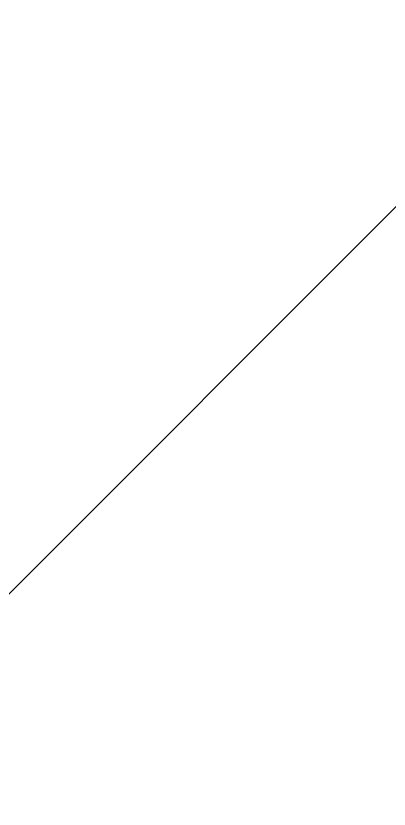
# Model space of a CAD drawing. Header units: millimetres. Extents: x 91786 to 132940, y -1987 to 10096.
# Drawn here: x 119182.54 to 119204.24, y 499.46 to 545.54 of the extents above; entities that cross this region are included whole.
import ezdxf

# ---------------------------------------------------------------- set-up
doc = ezdxf.new("R2010")
doc.units = ezdxf.units.MM
doc.layers.add('A-DETL-GENF-1', color=7, linetype='Continuous', lineweight=9, true_color=0xe0e0e0)

msp = doc.modelspace()

# ---------------------------------------------------------------- hatches: boundary and pattern name
at = {"layer": 'A-DETL-GENF-1'}
h = msp.add_hatch(dxfattribs=at)
h.set_pattern_fill('FP_1', color=256, style=0, pattern_type=2)
h.set_pattern_definition([(45, (216887.297, 0), (-35.35534, 35.35534), [])])
h.paths.add_polyline_path([(119206.841, 493.661), (119207.024, 493.939), (119207.152, 494.879), (119207.385, 495.091), (119207.563, 495.301), (119207.58, 495.708), (119208.268, 495.207), (119208.629, 495.449), (119208.268, 496.048), (119208.815, 496.124), (119207.687, 498.935), (119207.782, 507.127), (119207.545, 507.127), (119207.327, 506.228), (119207.158, 506.327), (119207.016, 510.543), (119206.744, 501.156), (119206.668, 494.583), (119206.833, 493.7)])
h.paths.add_polyline_path([(118936.297, 0), (119201.067, 0), (119201.046, 11), (119198.33, 11), (119198.33, 88.952), (119193.689, 95), (119189.693, 104.647), (119188.33, 115), (119189.693, 125.353), (119193.689, 135), (119198.33, 141.048), (119198.33, 211.782), (119208.33, 211.782), (119208.33, 235), (118977.361, 235), (118977.361, 400), (119204.835, 400), (119206.609, 490.7), (119206.621, 491.142), (119206.59, 502.736), (119207.196, 522.009), (119207.919, 543.026), (119207.642, 542.098), (119207.756, 544.834), (119207.969, 545.021), (119207.972, 545.536), (119247.564, 545.268), (119248.016, 530.78), (119249.346, 482.367), (119250.701, 400), (119472.361, 400), (119472.361, 235), (119248.33, 235), (119248.33, 211.782), (119258.33, 211.782), (119258.33, 141.048), (119262.971, 135), (119266.967, 125.353), (119268.33, 115), (119266.967, 104.647), (119262.971, 95), (119258.33, 88.952), (119258.33, 21.077), (119336.297, 0.235), (119336.297, 0), (119536.297, 0), (119536.297, 235), (119477.305, 235), (119477.305, 400), (119536.297, 400), (119536.297, 600), (118936.297, 600), (118936.297, 399.127), (118972.376, 264.792), (118936.297, 264.749), (118936.297, 238.922)])
h.paths.add_polyline_path([(119248.479, 483.585), (119249.21, 487.375), (119248.953, 486.212), (119248.682, 484.71)])
h.paths.add_polyline_path([(119248.664, 492.447), (119249.074, 493.694), (119248.409, 509.236), (119247.974, 508.4), (119247.683, 504.794), (119247.614, 504.49), (119247.807, 498.257), (119247.044, 496.592), (119247.831, 497.039), (119247.528, 496.39), (119247.87, 496.073), (119247.948, 495.8), (119248.195, 495.708), (119248.341, 495.153), (119248.531, 494.867), (119248.773, 494.867), (119248.678, 492.589)])
h.paths.add_polyline_path([(119246.722, 496.124), (119246.981, 496.512), (119246.858, 496.39), (119246.773, 496.224)])
h.paths.add_polyline_path([(119207.018, 512.513), (119207.512, 513.027), (119207.042, 513.871), (119207.031, 513.243)])
h.paths.add_polyline_path([(119248.513, 512.513), (119248.22, 513.267), (119248.217, 512.93), (119248.448, 512.581)])
h.paths.add_polyline_path([(119248.164, 513.903), (119248.483, 514.249), (119248.252, 514.185), (119248.161, 513.97)])
h.paths.add_polyline_path([(119207.472, 514.556), (119207.3, 514.744), (119207.369, 514.587)])
h.paths.add_polyline_path([(119207.508, 514.848), (119207.369, 515.152), (119207.065, 515.224), (119207.083, 514.934), (119207.369, 514.876)])
h.paths.add_polyline_path([(119207.316, 539.72), (119207.408, 543.73), (119207.338, 540.501)])

doc.saveas('drawing.dxf')
